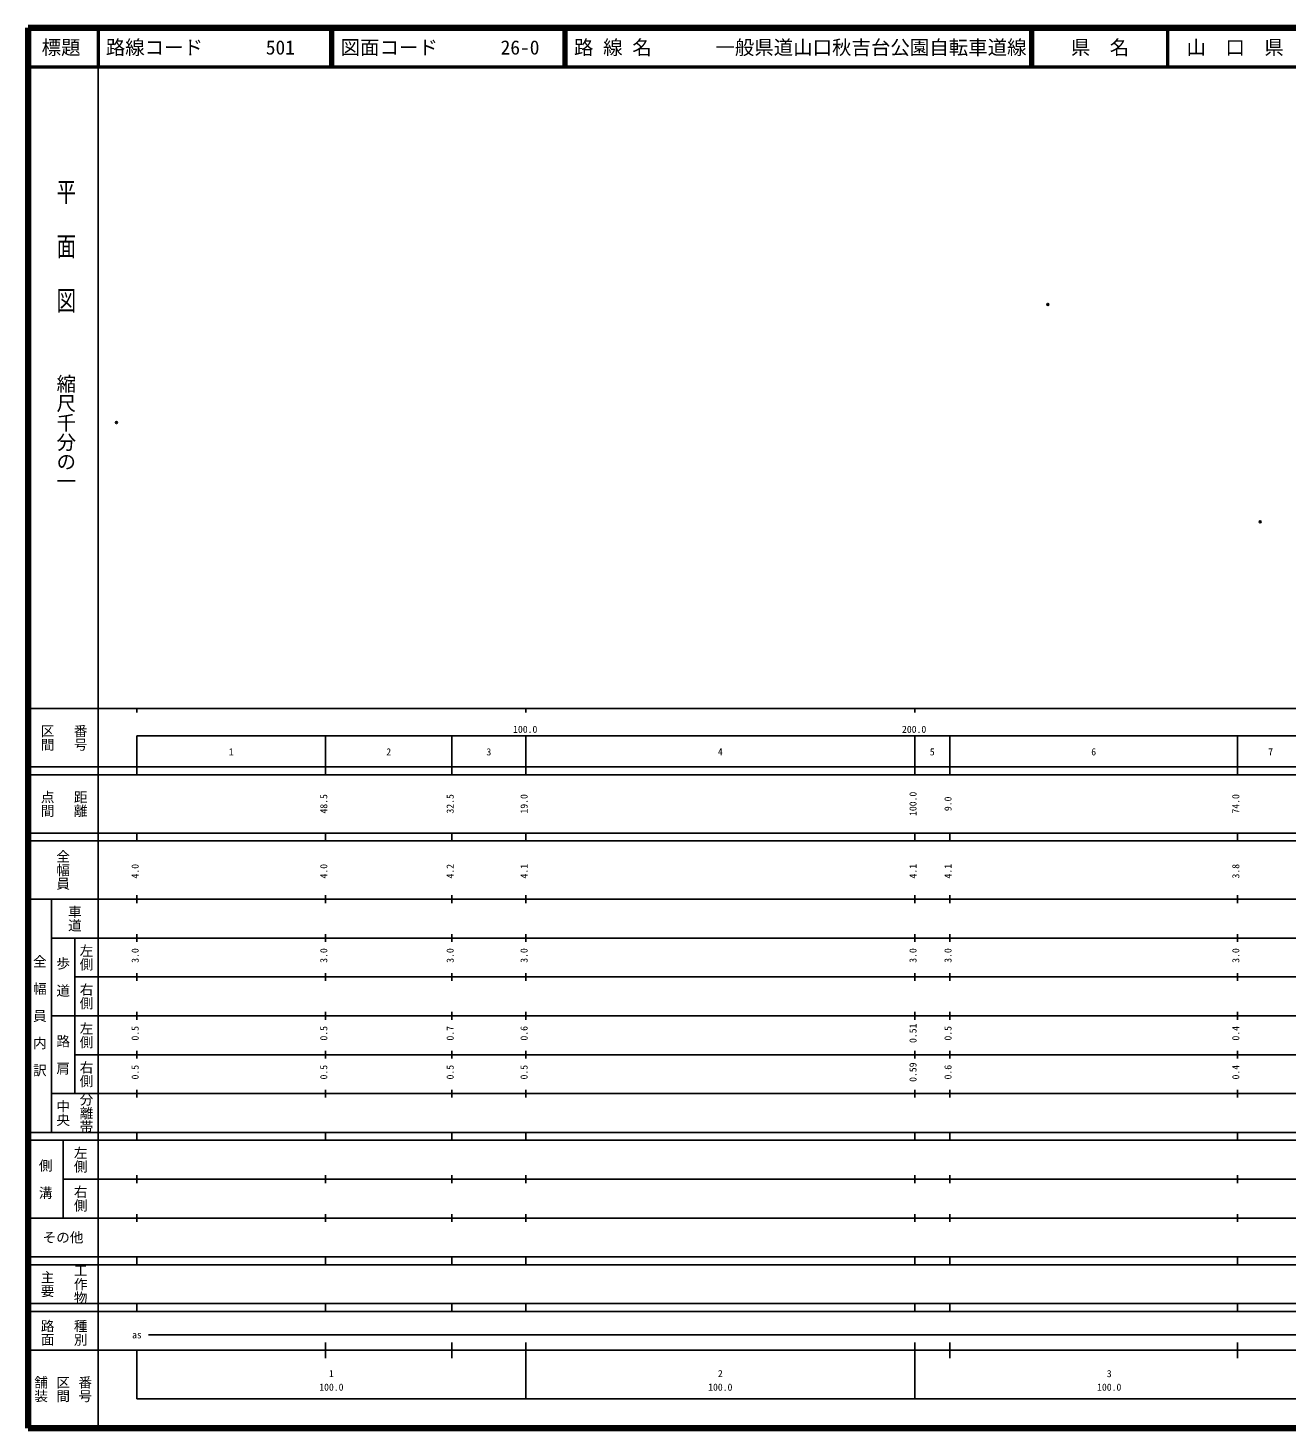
# Model space of a CAD drawing. Units: millimetres on the paper. Extents: x 40 to 680, y 20 to 380.
# Drawn here: x 40 to 363.7, y 20 to 380 of the extents above; entities that cross this region are included whole.
import ezdxf
from ezdxf.enums import TextEntityAlignment as Align

# ---------------------------------------------------------------- set-up
doc = ezdxf.new("R2010")
doc.units = ezdxf.units.MM
doc.header["$PDMODE"] = 32
doc.header["$PDSIZE"] = 0.5
doc.layers.add('S-OTRS', color=6, linetype='Continuous')
doc.layers.add('S-TTL-TXT', color=7, linetype='Continuous')
for name, color, linetype, lineweight in [('S-TTL', 2, 'Continuous', 140), ('S-TTL-BAND', 7, 'Continuous', 25), ('S-TTL-LINE', 7, 'Continuous', 50)]:
    doc.layers.add(name, color=color, linetype=linetype, lineweight=lineweight)
doc.styles.add('@ＭＳ ゴシック', font='')
doc.styles.add('ＭＳ ゴシック', font='')
doc.styles.get('@ＭＳ ゴシック').set_extended_font_data('@MS Gothic')
doc.styles.get('ＭＳ ゴシック').set_extended_font_data('MS Gothic')

msp = doc.modelspace()

# ---------------------------------------------------------------- linework, layer by layer
at = {"layer": 'S-OTRS'}
for p in [(302.213, 308.914), (62.729, 278.527), (356.848, 253.045)]:
    msp.add_point(p, dxfattribs=at)
at = {"layer": 'S-TTL'}
for p, q in [((40, 380), (40, 20)), ((680, 380), (40, 380)), ((40, 20), (680, 20))]:
    msp.add_line(p, q, dxfattribs=at)
at = {"layer": 'S-TTL-BAND'}
for p, q in [((58, 370), (58, 20)), ((40, 205), (579, 205)), ((68, 205), (68, 204)), ((168, 205), (168, 204)), ((268, 205), (268, 204)), ((68, 198), (579, 198)), ((68, 198), (68, 188)), ((116.5, 188), (116.5, 198)), ((149, 188), (149, 198)), ((168, 188), (168, 198)), ((268, 188), (268, 198)), ((277, 188), (277, 198)), ((351, 188), (351, 198)), ((40, 190), (579, 190)), ((40, 188), (579, 188)), ((40, 173), (579, 173)), ((68, 171), (68, 173)), ((116.5, 171), (116.5, 173)), ((149, 171), (149, 173)), ((168, 171), (168, 173)), ((268, 171), (268, 173)), ((277, 171), (277, 173)), ((351, 171), (351, 173)), ((40, 171), (579, 171)), ((40, 156), (579, 156)), ((46, 96), (46, 156)), ((68, 155), (68, 157)), ((116.5, 155), (116.5, 157)), ((149, 155), (149, 157)), ((168, 155), (168, 157)), ((268, 155), (268, 157)), ((277, 155), (277, 157)), ((351, 155), (351, 157)), ((46, 146), (579, 146)), ((52, 146), (52, 106)), ((68, 145), (68, 147)), ((116.5, 145), (116.5, 147)), ((149, 145), (149, 147)), ((168, 145), (168, 147)), ((268, 145), (268, 147)), ((277, 145), (277, 147)), ((351, 145), (351, 147)), ((68, 135), (68, 137)), ((116.5, 135), (116.5, 137)), ((149, 135), (149, 137)), ((168, 135), (168, 137)), ((268, 135), (268, 137)), ((277, 135), (277, 137)), ((351, 135), (351, 137)), ((52, 136), (579, 136)), ((46, 126), (579, 126)), ((68, 125), (68, 127)), ((116.5, 125), (116.5, 127)), ((149, 125), (149, 127)), ((168, 125), (168, 127)), ((268, 125), (268, 127)), ((277, 125), (277, 127)), ((351, 125), (351, 127)), ((52, 116), (579, 116)), ((68, 115), (68, 117)), ((116.5, 115), (116.5, 117)), ((149, 115), (149, 117)), ((168, 115), (168, 117)), ((268, 115), (268, 117)), ((277, 115), (277, 117)), ((351, 115), (351, 117)), ((46, 106), (579, 106)), ((68, 105), (68, 107)), ((116.5, 105), (116.5, 107)), ((149, 105), (149, 107)), ((168, 105), (168, 107)), ((268, 105), (268, 107)), ((277, 105), (277, 107)), ((351, 105), (351, 107)), ((40, 96), (579, 96)), ((40, 94), (579, 94)), ((49, 94), (49, 74)), ((68, 94), (68, 96)), ((116.5, 94), (116.5, 96)), ((149, 94), (149, 96)), ((168, 94), (168, 96)), ((268, 94), (268, 96)), ((277, 94), (277, 96)), ((351, 94), (351, 96)), ((49, 84), (579, 84)), ((68, 83), (68, 85)), ((116.5, 83), (116.5, 85)), ((149, 83), (149, 85)), ((168, 83), (168, 85)), ((268, 83), (268, 85)), ((277, 83), (277, 85)), ((351, 83), (351, 85)), ((40, 74), (579, 74)), ((68, 73), (68, 75)), ((116.5, 73), (116.5, 75)), ((149, 73), (149, 75)), ((168, 73), (168, 75)), ((268, 73), (268, 75)), ((277, 73), (277, 75)), ((351, 73), (351, 75)), ((40, 64), (579, 64)), ((40, 62), (579, 62)), ((68, 62), (68, 64)), ((116.5, 62), (116.5, 64)), ((149, 62), (149, 64)), ((168, 62), (168, 64)), ((268, 62), (268, 64)), ((277, 62), (277, 64)), ((351, 62), (351, 64)), ((40, 52), (579, 52)), ((68, 50), (68, 52)), ((116.5, 50), (116.5, 52)), ((149, 50), (149, 52)), ((168, 50), (168, 52)), ((268, 50), (268, 52)), ((277, 50), (277, 52)), ((351, 50), (351, 52)), ((40, 50), (579, 50)), ((71, 44), (556, 44)), ((40, 40), (579, 40)), ((68, 40), (68, 27.5)), ((116.5, 38), (116.5, 42)), ((149, 38), (149, 42)), ((168, 27.5), (168, 42)), ((268, 27.5), (268, 42)), ((277, 38), (277, 42)), ((351, 38), (351, 42)), ((68, 27.5), (579, 27.5))]:
    msp.add_line(p, q, dxfattribs=at)
at = {"layer": 'S-TTL-LINE'}
for p, q in [((58, 380), (58, 370)), ((117.75, 380), (117.75, 370)), ((118.25, 380), (118.25, 370)), ((177.75, 380), (177.75, 370)), ((178.25, 380), (178.25, 370)), ((297.75, 380), (297.75, 370)), ((298.25, 380), (298.25, 370)), ((333, 380), (333, 370)), ((40, 370), (680, 370))]:
    msp.add_line(p, q, dxfattribs=at)

# ---------------------------------------------------------------- texts
at = {"layer": 'S-TTL-BAND', "style": '@ＭＳ ゴシック', "width": 1.4}
msp.add_text('平  面  図', height=3.666, rotation=270, dxfattribs=at).set_placement((49.777, 306.475), align=Align.MIDDLE_RIGHT)
at = {"layer": 'S-TTL-BAND', "style": '@ＭＳ ゴシック'}
msp.add_text('縮尺千分の一', height=3.666, rotation=270, dxfattribs=at).set_placement((49.777, 261.03), align=Align.MIDDLE_RIGHT)
for s, p in [('区間', (45, 197.5)), ('番号', (53.5, 197.5)), ('点間', (45, 180.5)), ('距離', (53.5, 180.5)), ('全幅員', (49, 163.5)), ('車道', (52, 151)), ('左側', (55, 141)), ('全\u3000幅\u3000員\u3000内\u3000訳', (43, 126)), ('歩\u3000道', (49, 136)), ('右側', (55, 131)), ('左側', (55, 121)), ('路\u3000肩', (49, 116)), ('右側', (55, 111)), ('分離帯', (55, 101)), ('中央', (49, 101)), ('左側', (53.5, 89)), ('側\u3000溝', (44.5, 84)), ('右側', (53.5, 79)), ('工作物', (53.5, 57)), ('主要', (45, 57)), ('路面', (45, 44.5)), ('種別', (53.5, 44.5)), ('舗装', (43.333, 30)), ('区間', (49, 30)), ('番号', (54.667, 30))]:
    msp.add_text(s, height=2.566, rotation=270, dxfattribs=at).set_placement(p, align=Align.MIDDLE_CENTER)
at = {"layer": 'S-TTL-BAND', "style": 'ＭＳ ゴシック'}
for s, p in [('100.0', (167.844, 198.195)), ('200.0', (267.844, 198.195)), ('1', (92.25, 192.405)), ('2', (132.75, 192.405)), ('3', (158.5, 192.405)), ('4', (218, 192.405)), ('5', (272.5, 192.405)), ('6', (314, 192.405)), ('7', (359.5, 192.405)), ('as', (68, 42.5)), ('1', (118, 32.523)), ('2', (218, 32.523)), ('3', (318, 32.523)), ('100.0', (118, 29.033)), ('100.0', (218, 29.033)), ('100.0', (318, 29.033))]:
    msp.add_text(s, height=1.833, dxfattribs=at).set_placement(p, align=Align.BOTTOM_CENTER)
for s, p in [('48.5', (117.5, 180.5)), ('32.5', (150, 180.5)), ('19.0', (169, 180.5)), ('100.0', (269, 180.5)), ('9.0', (278, 180.5)), ('74.0', (352, 180.5)), ('4.0', (69, 163.174)), ('4.0', (117.5, 163.174)), ('4.2', (150, 163.174)), ('4.1', (169, 163.174)), ('4.1', (269, 163.174)), ('4.1', (278, 163.174)), ('3.8', (352, 163.174)), ('3.0', (69, 141.5)), ('3.0', (117.5, 141.5)), ('3.0', (150, 141.5)), ('3.0', (169, 141.5)), ('3.0', (269, 141.5)), ('3.0', (278, 141.5)), ('3.0', (352, 141.5)), ('0.5', (69, 121.5)), ('0.5', (117.5, 121.5)), ('0.7', (150, 121.5)), ('0.6', (169, 121.5)), ('0.51', (269, 121.5)), ('0.5', (278, 121.5)), ('0.4', (352, 121.5)), ('0.5', (69, 111.5)), ('0.5', (117.5, 111.5)), ('0.5', (150, 111.5)), ('0.5', (169, 111.5)), ('0.59', (269, 111.5)), ('0.6', (278, 111.5)), ('0.4', (352, 111.5))]:
    msp.add_text(s, height=1.833, rotation=90, dxfattribs=at).set_placement(p, align=Align.BOTTOM_CENTER)
msp.add_text('その他', height=2.566, dxfattribs=at).set_placement((49, 69), align=Align.MIDDLE_CENTER)
at = {"layer": 'S-TTL-TXT', "style": 'ＭＳ ゴシック'}
for s, p in [('標題', (48.5, 375)), ('県\u3000名', (315.625, 375)), ('山\u3000口\u3000県', (350.375, 375))]:
    msp.add_text(s, height=3.666, dxfattribs=at).set_placement(p, align=Align.MIDDLE_CENTER)
for s, p in [('路線コード', (60, 375)), ('501', (101.142, 375)), ('図面コード', (120.38, 375)), ('26-0', (161.521, 375)), ('路 線 名', (180.38, 375)), ('一般県道山口秋吉台公園自転車道線', (216.734, 375))]:
    msp.add_text(s, height=3.666, dxfattribs=at).set_placement(p, align=Align.MIDDLE_LEFT)

doc.saveas('drawing.dxf')
